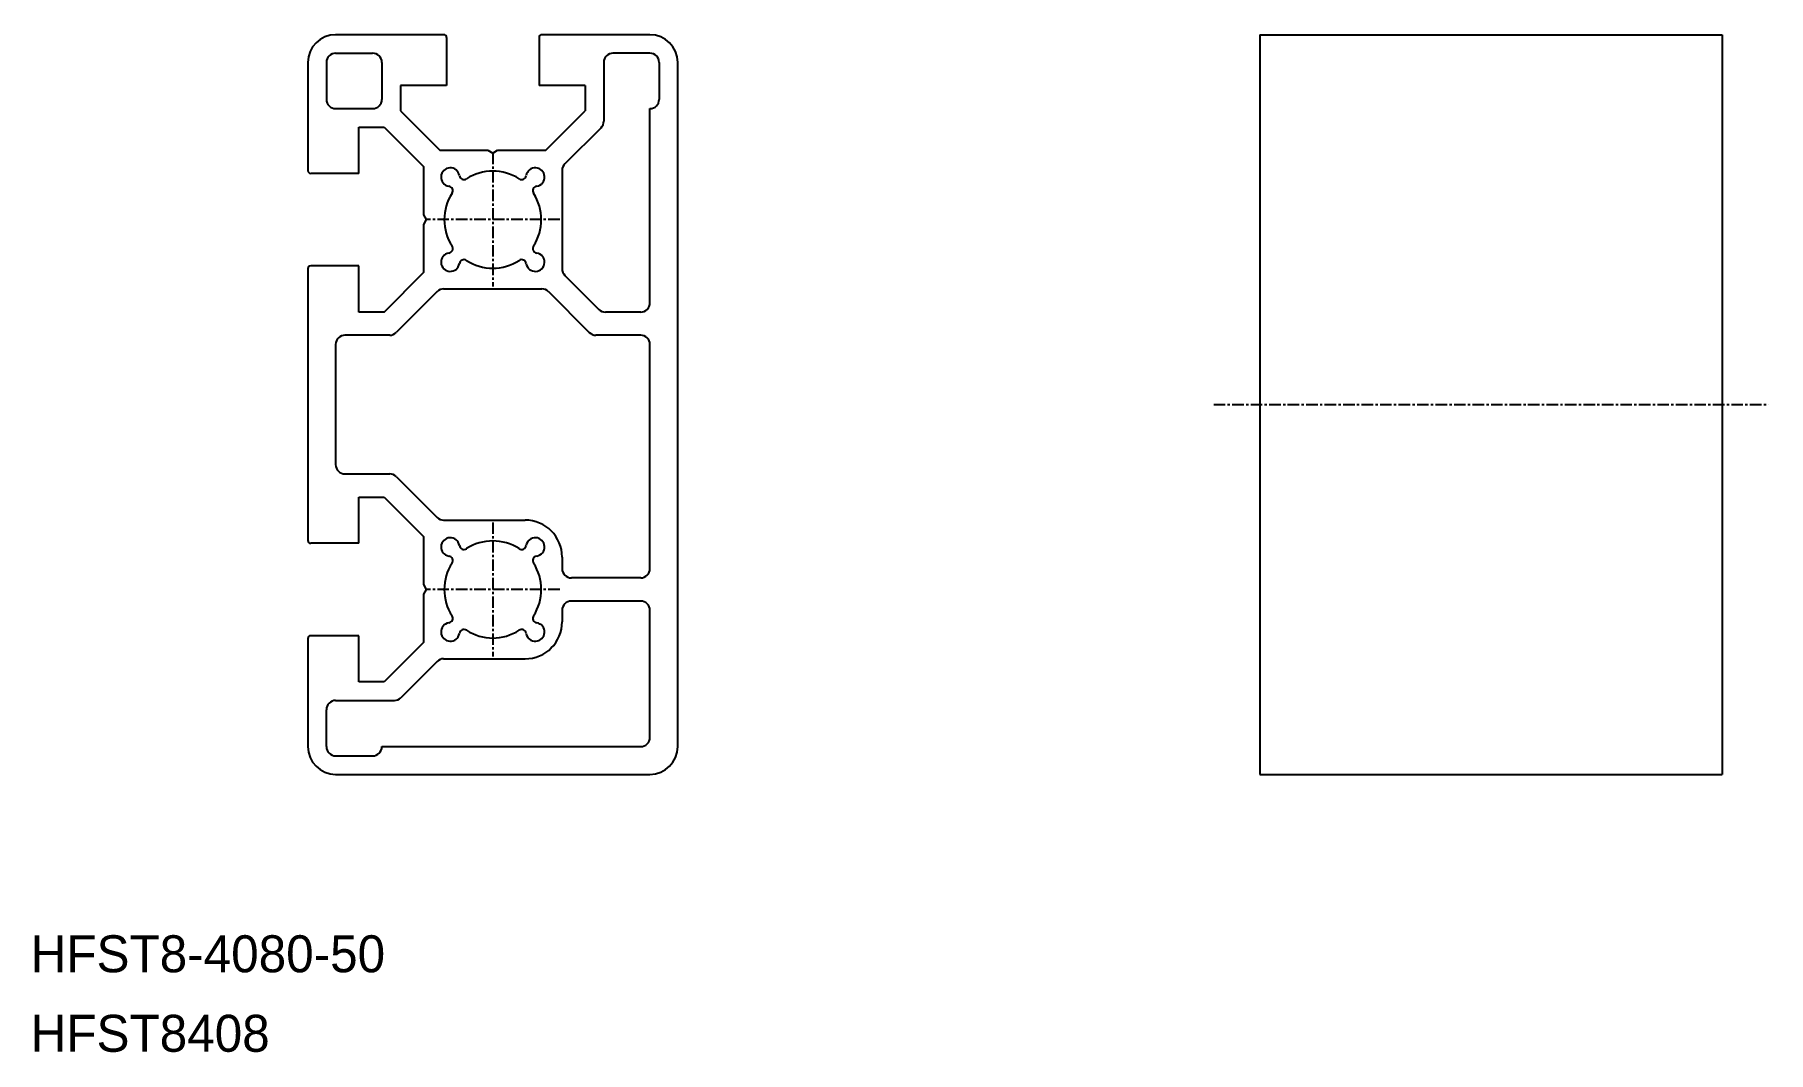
# Model space of a CAD drawing. Extents: x 0 to 188, y 0 to 110.
import ezdxf

# ---------------------------------------------------------------- set-up
doc = ezdxf.new("R2010")
doc.units = 0
doc.linetypes.add('CENTER', pattern=[2, 1.25, -0.25, 0.25, -0.25])
doc.layers.get('0').update_dxf_attribs({"linetype": 'CONTINUOUS'})
doc.layers.add('CENTER', color=1, linetype='CENTER')

msp = doc.modelspace()

# ---------------------------------------------------------------- linework, layer by layer
at = {"color": 7, "linetype": 'CONTINUOUS'}
for p, q in [((44.7, 110), (33, 110)), ((45, 109.7), (45, 104.5)), ((55, 109.7), (55, 104.5)), ((67, 110), (55.3, 110)), ((132.99, 110), (132.99, 30)), ((132.99, 110), (182.99, 110)), ((182.99, 110), (182.99, 30)), ((30, 107), (30, 95.3)), ((32, 107), (32, 103)), ((33, 108), (37, 108)), ((38, 107), (38, 103)), ((62, 107), (62, 100.65)), ((67, 108), (63, 108)), ((68, 107), (68, 103)), ((70, 33), (70, 107)), ((45, 104.5), (40, 104.5)), ((40, 104.5), (40, 101.77)), ((60, 104.5), (55, 104.5)), ((60, 104.5), (60, 101.77)), ((33, 102), (37, 102)), ((40, 101.77), (44.27, 97.5)), ((55.73, 97.5), (60, 101.77)), ((67, 81), (67, 102)), ((35.5, 100), (38.23, 100)), ((35.5, 95), (35.5, 100)), ((38.23, 100), (42.5, 95.73)), ((61.71, 99.94), (57.79, 96.03)), ((42.5, 95.73), (42.5, 90.52)), ((44.27, 97.5), (49.48, 97.5)), ((49.48, 97.5), (50, 97.2)), ((50, 97.2), (50.52, 97.5)), ((50.52, 97.5), (55.73, 97.5)), ((35.5, 95), (30.3, 95)), ((57.5, 95.32), (57.5, 84.68)), ((42.5, 90.52), (42.8, 90)), ((42.8, 90), (42.5, 89.48)), ((42.5, 89.48), (42.5, 84.27)), ((30, 84.7), (30, 55.3)), ((35.5, 85), (30.3, 85)), ((35.5, 80), (35.5, 85)), ((42.5, 84.27), (38.23, 80)), ((38.23, 80), (42.5, 84.27)), ((57.79, 83.97), (61.47, 80.29)), ((43.97, 82.21), (39.56, 77.79)), ((44.68, 82.5), (55.32, 82.5)), ((56.03, 82.21), (60.44, 77.79)), ((38.23, 80), (35.5, 80)), ((66, 80), (62.18, 80)), ((38.85, 77.5), (34, 77.5)), ((66, 77.5), (61.15, 77.5)), ((33, 76.5), (33, 63.5)), ((67, 52.25), (67, 76.5)), ((34, 62.5), (38.85, 62.5)), ((39.56, 62.21), (43.97, 57.79)), ((35.5, 60), (38.23, 60)), ((35.5, 55), (35.5, 60)), ((38.23, 60), (42.5, 55.73)), ((44.68, 57.5), (53.5, 57.5)), ((35.5, 55), (30.3, 55)), ((42.5, 55.73), (42.5, 50.52)), ((57.5, 53.5), (57.5, 52.25)), ((66, 51.25), (58.5, 51.25)), ((42.5, 50.52), (42.8, 50)), ((42.8, 50), (42.5, 49.48)), ((42.5, 49.48), (42.5, 44.27)), ((57.5, 47.75), (57.5, 46.5)), ((66, 48.75), (58.5, 48.75)), ((67, 34), (67, 47.75)), ((30, 44.7), (30, 33)), ((35.5, 45), (30.3, 45)), ((35.5, 40), (35.5, 45)), ((42.5, 44.27), (38.23, 40)), ((43.97, 42.21), (40.06, 38.29)), ((44.68, 42.5), (53.5, 42.5)), ((38.23, 40), (35.5, 40)), ((33, 38), (39.35, 38)), ((32, 33), (32, 37)), ((33, 32), (37, 32)), ((38, 33), (66, 33)), ((33, 30), (67, 30)), ((132.99, 30), (182.99, 30))]:
    msp.add_line(p, q, dxfattribs=at)
for centre, radius, start, end in [((33, 107), 3, 90, 180), ((44.7, 109.7), 0.3, 0, 90), ((55.3, 109.7), 0.3, 90, 180), ((67, 107), 3, 0, 90), ((33, 107), 1, 90, 180), ((37, 107), 1, 0, 90), ((63, 107), 1, 90, 180), ((67, 107), 1, 0, 90), ((33, 103), 1, 180, 270), ((37, 103), 1, 270, 0), ((67, 103), 1, 270, 0), ((61, 100.65), 1, 315, 0), ((58.5, 95.32), 1, 135, 180), ((30.3, 95.3), 0.3, 180, 270), ((45.4, 94.6), 1, 9.0884, 260.9116), ((46.88, 94.83), 0.5, 189.0884, 302.8024), ((50, 90), 5.25, 57.1976, 122.8024), ((53.12, 94.83), 0.5, 237.1976, 350.9116), ((54.6, 94.6), 1, 279.0884, 170.9116), ((50, 90), 5.25, 147.1976, 212.8024), ((45.17, 93.12), 0.5, 327.1976, 80.9116), ((54.83, 93.12), 0.5, 99.0884, 212.8024), ((50, 90), 5.25, 327.1976, 32.8024), ((45.4, 85.4), 1, 99.0883, 350.9117), ((45.17, 86.88), 0.5, 279.0883, 32.8024), ((54.6, 85.4), 1, 189.0883, 80.9117), ((54.83, 86.88), 0.5, 147.1976, 260.9117), ((30.3, 84.7), 0.3, 90, 180), ((46.88, 85.17), 0.5, 57.1976, 170.9117), ((50, 90), 5.25, 237.1976, 302.8024), ((53.12, 85.17), 0.5, 9.0883, 122.8024), ((58.5, 84.68), 1, 180, 225), ((44.68, 81.5), 1, 90, 135), ((55.32, 81.5), 1, 45, 90), ((66, 81), 1, 269.9997, 0), ((62.18, 81), 1, 225, 269.9997), ((34, 76.5), 1, 89.9997, 180), ((38.85, 78.5), 1, 269.9997, 315), ((61.15, 78.5), 1, 225, 269.9997), ((66, 76.5), 1, 0, 89.9997), ((34, 63.5), 1, 180, 270.0003), ((38.85, 61.5), 1, 45, 90.0003), ((44.68, 58.5), 1, 225, 270), ((53.5, 53.5), 4, 0, 90), ((30.3, 55.3), 0.3, 180, 270), ((45.4, 54.6), 1, 9.0884, 260.9116), ((46.88, 54.83), 0.5, 189.0884, 302.8024), ((50, 50), 5.25, 57.1976, 122.8024), ((53.12, 54.83), 0.5, 237.1976, 350.9116), ((54.6, 54.6), 1, 279.0884, 170.9116), ((50, 50), 5.25, 147.1976, 212.8024), ((45.17, 53.12), 0.5, 327.1976, 80.9116), ((54.83, 53.12), 0.5, 99.0884, 212.8024), ((50, 50), 5.25, 327.1976, 32.8024), ((58.5, 52.25), 1, 180, 270), ((66, 52.25), 1, 270, 0), ((45.17, 46.88), 0.5, 279.0883, 32.8024), ((54.83, 46.88), 0.5, 147.1976, 260.9117), ((58.5, 47.75), 1, 90, 180), ((66, 47.75), 1, 0, 90), ((45.4, 45.4), 1, 99.0883, 350.9117), ((46.88, 45.17), 0.5, 57.1976, 170.9117), ((50, 50), 5.25, 237.1976, 302.8024), ((53.12, 45.17), 0.5, 9.0883, 122.8024), ((53.5, 46.5), 4, 270, 360), ((54.6, 45.4), 1, 189.0883, 80.9117), ((30.3, 44.7), 0.3, 90, 180), ((44.68, 41.5), 1, 90, 134.9999), ((33, 37), 1, 90, 180), ((39.35, 39), 1, 270, 314.9999), ((66, 34), 1, 270, 0), ((33, 33), 3, 180, 270), ((33, 33), 1, 180, 270), ((37, 33), 1, 270, 0), ((67, 33), 3, 270, 0)]:
    msp.add_arc(centre, radius, start, end, dxfattribs=at)
at = {"layer": 'CENTER', "color": 1, "linetype": 'CENTER'}
for p, q in [((50, 97.25), (50, 82.75)), ((57.25, 90), (42.75, 90)), ((127.99, 70), (187.99, 70)), ((50, 57.25), (50, 42.75)), ((57.25, 50), (42.75, 50))]:
    msp.add_line(p, q, dxfattribs=at)

# ---------------------------------------------------------------- texts
at = {"color": 7, "linetype": 'CONTINUOUS'}
for s, p in [('HFST8-4080-50', (0, 8.6)), ('HFST8408', (0, 0))]:
    msp.add_text(s, height=4, dxfattribs=at).set_placement(p)

doc.saveas('drawing.dxf')
